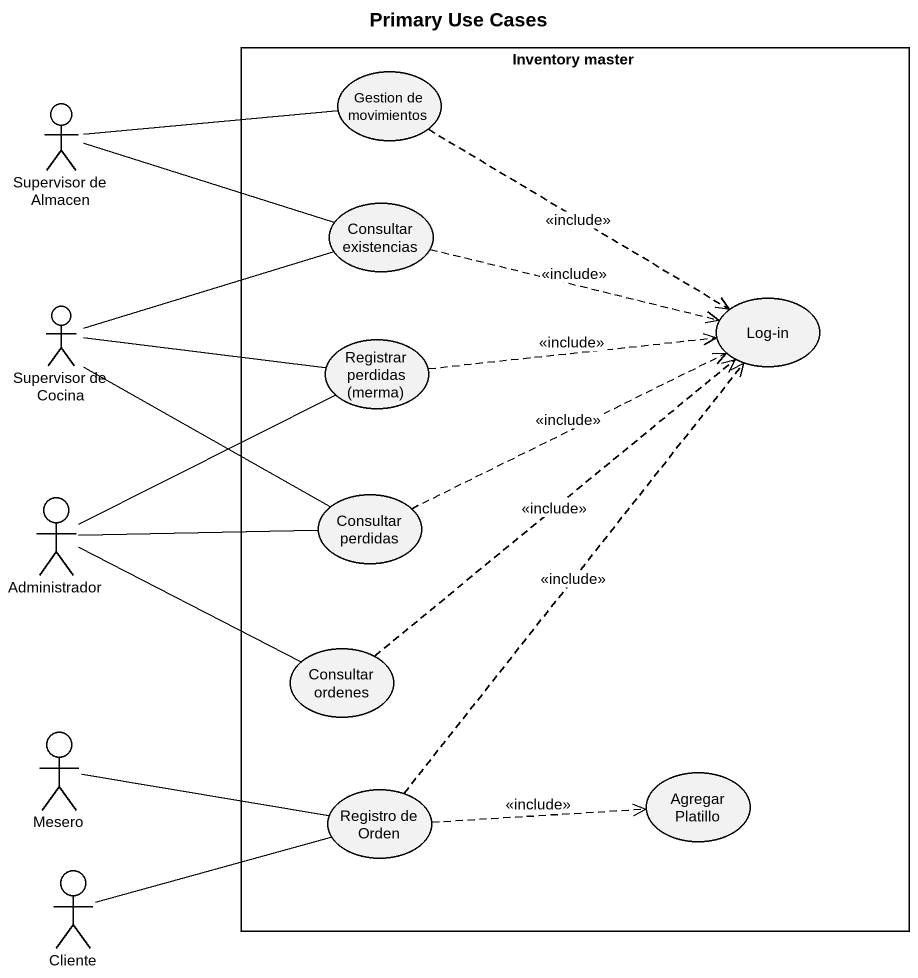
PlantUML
@startuml
title Primary Use Cases
rectangle "Inventory master" as Inventory_master {
  usecase "Gestion de movimientos" as Gestion_de_movimientos
  usecase "Consultar existencias" as Consultar_existencias
  usecase "Log-in" as Log_in
  usecase "Registrar perdidas (merma)" as Registrar_perdidas_merma
  usecase "Consultar perdidas" as Consultar_perdidas
  usecase "Consultar ordenes" as Consultar_ordenes
  usecase "Registro de Orden" as Registro_de_Orden
  usecase "Agregar Platillo" as Agregar_Platillo
}
actor "Supervisor de Almacen" as Supervisor_de_Almacen
actor "Supervisor de Cocina" as Supervisor_de_Cocina
actor Administrador
actor Mesero
actor Cliente
Supervisor_de_Almacen -right- Gestion_de_movimientos
Supervisor_de_Almacen -right- Consultar_existencias
Gestion_de_movimientos .right.> Log_in : <<include>>
Consultar_existencias .right.> Log_in : <<include>>
Supervisor_de_Cocina -right- Consultar_existencias
Registrar_perdidas_merma -left- Supervisor_de_Cocina
Registrar_perdidas_merma .right.> Log_in : <<include>>
Administrador -right- Registrar_perdidas_merma
Administrador -right- Consultar_perdidas
Administrador -right- Consultar_ordenes
Consultar_perdidas -left- Supervisor_de_Cocina
Consultar_perdidas .right.> Log_in : <<include>>
Consultar_ordenes .up.> Log_in : <<include>>
Registro_de_Orden .up.> Log_in : <<include>>
Registro_de_Orden -left- Mesero
Registro_de_Orden .right.> Agregar_Platillo : <<include>>
Cliente -right- Registro_de_Orden
@enduml
